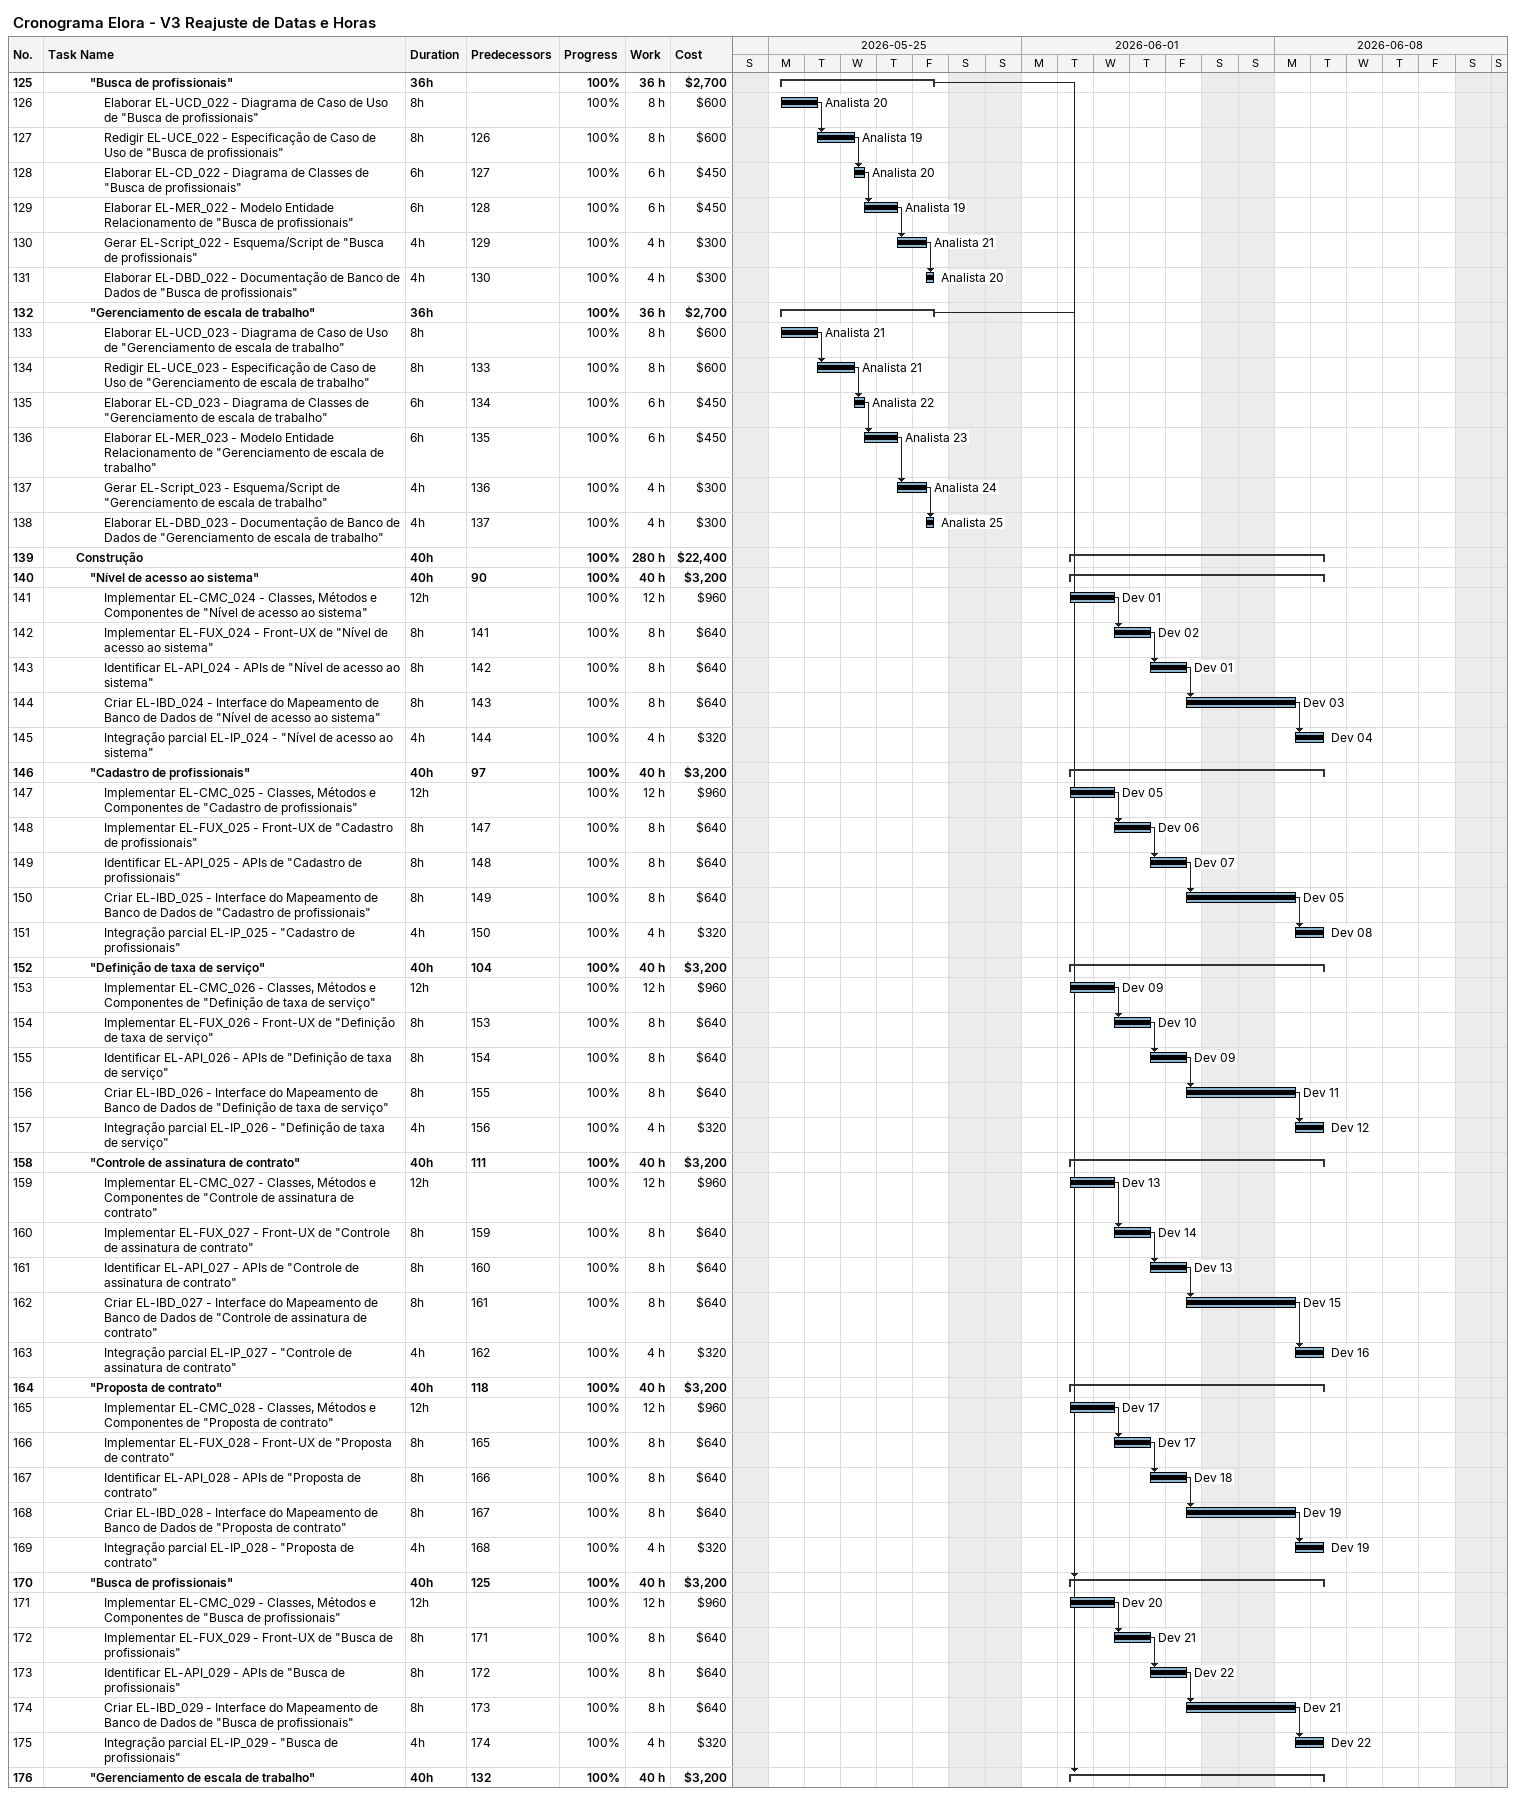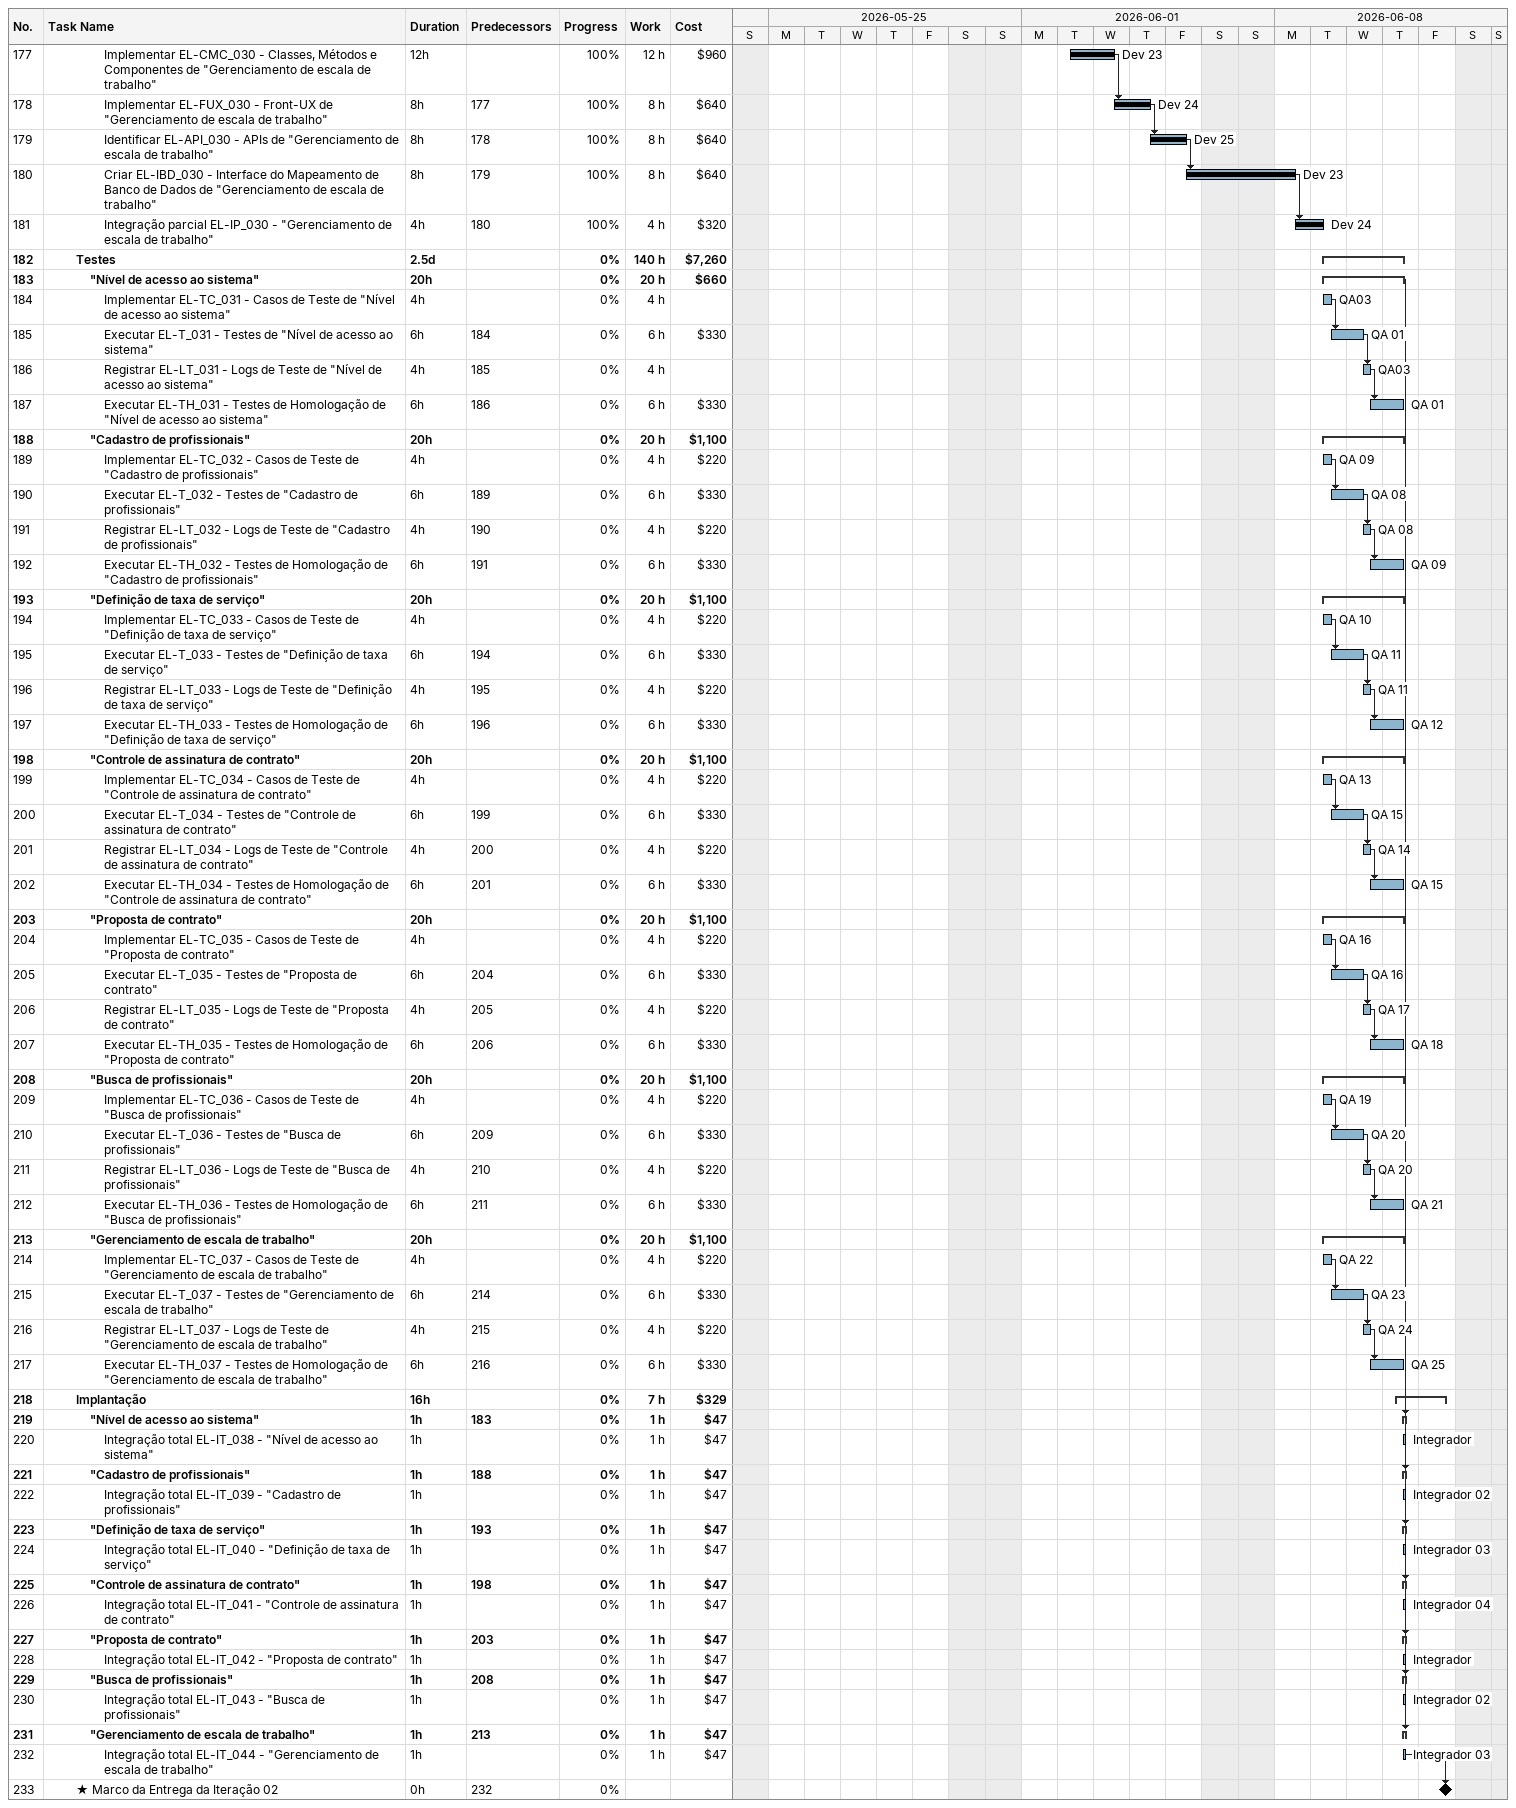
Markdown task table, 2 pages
Cronograma Elora - V3 Reajuste de Datas e Horas

| ID | Level | Task | Duration | Start | Finish | Predecessors | Resources | % complete | Work (h) | Cost ($) |
|---|---|---|---|---|---|---|---|---|---|---|
| 125 | 4 | **"Busca de profissionais"** | 36h | 2026-05-25 | 2026-05-29 |  |  | 100 | 36 | 2700 |
| 126 | 5 | Elaborar EL-UCD_022 - Diagrama de Caso de Uso de "Busca de profissionais" | 8h | 2026-05-25 | 2026-05-26 |  | Analista 20 | 100 | 8 | 600 |
| 127 | 5 | Redigir EL-UCE_022 - Especificação de Caso de Uso de "Busca de profissionais" | 8h | 2026-05-26 | 2026-05-27 | 126 | Analista 19 | 100 | 8 | 600 |
| 128 | 5 | Elaborar EL-CD_022 - Diagrama de Classes de "Busca de profissionais" | 6h | 2026-05-27 | 2026-05-27 | 127 | Analista 20 | 100 | 6 | 450 |
| 129 | 5 | Elaborar EL-MER_022 - Modelo Entidade Relacionamento de "Busca de profissionais" | 6h | 2026-05-27 | 2026-05-28 | 128 | Analista 19 | 100 | 6 | 450 |
| 130 | 5 | Gerar EL-Script_022 - Esquema/Script de "Busca de profissionais" | 4h | 2026-05-28 | 2026-05-29 | 129 | Analista 21 | 100 | 4 | 300 |
| 131 | 5 | Elaborar EL-DBD_022 - Documentação de Banco de Dados de "Busca de profissionais" | 4h | 2026-05-29 | 2026-05-29 | 130 | Analista 20 | 100 | 4 | 300 |
| 132 | 4 | **"Gerenciamento de escala de trabalho"** | 36h | 2026-05-25 | 2026-05-29 |  |  | 100 | 36 | 2700 |
| 133 | 5 | Elaborar EL-UCD_023 - Diagrama de Caso de Uso de "Gerenciamento de escala de trabalho" | 8h | 2026-05-25 | 2026-05-26 |  | Analista 21 | 100 | 8 | 600 |
| 134 | 5 | Redigir EL-UCE_023 - Especificação de Caso de Uso de "Gerenciamento de escala de trabalho" | 8h | 2026-05-26 | 2026-05-27 | 133 | Analista 21 | 100 | 8 | 600 |
| 135 | 5 | Elaborar EL-CD_023 - Diagrama de Classes de "Gerenciamento de escala de trabalho" | 6h | 2026-05-27 | 2026-05-27 | 134 | Analista 22 | 100 | 6 | 450 |
| 136 | 5 | Elaborar EL-MER_023 - Modelo Entidade Relacionamento de "Gerenciamento de escala de trabalho" | 6h | 2026-05-27 | 2026-05-28 | 135 | Analista 23 | 100 | 6 | 450 |
| 137 | 5 | Gerar EL-Script_023 - Esquema/Script de "Gerenciamento de escala de trabalho" | 4h | 2026-05-28 | 2026-05-29 | 136 | Analista 24 | 100 | 4 | 300 |
| 138 | 5 | Elaborar EL-DBD_023 - Documentação de Banco de Dados de "Gerenciamento de escala de trabalho" | 4h | 2026-05-29 | 2026-05-29 | 137 | Analista 25 | 100 | 4 | 300 |
| 139 | 3 | **Construção** | 40h | 2026-06-02 | 2026-06-09 |  |  | 100 | 280 | 22400 |
| 140 | 4 | **"Nível de acesso ao sistema"** | 40h | 2026-06-02 | 2026-06-09 | 90 |  | 100 | 40 | 3200 |
| 141 | 5 | Implementar EL-CMC_024 - Classes, Métodos e Componentes de "Nível de acesso ao sistema" | 12h | 2026-06-02 | 2026-06-03 |  | Dev 01 | 100 | 12 | 960 |
| 142 | 5 | Implementar EL-FUX_024 - Front-UX de "Nível de acesso ao sistema" | 8h | 2026-06-03 | 2026-06-04 | 141 | Dev 02 | 100 | 8 | 640 |
| 143 | 5 | Identificar EL-API_024 - APIs de "Nível de acesso ao sistema" | 8h | 2026-06-04 | 2026-06-05 | 142 | Dev 01 | 100 | 8 | 640 |
| 144 | 5 | Criar EL-IBD_024 - Interface do Mapeamento de Banco de Dados de "Nível de acesso ao sistema" | 8h | 2026-06-05 | 2026-06-08 | 143 | Dev 03 | 100 | 8 | 640 |
| 145 | 5 | Integração parcial EL-IP_024 - "Nível de acesso ao sistema" | 4h | 2026-06-08 | 2026-06-09 | 144 | Dev 04 | 100 | 4 | 320 |
| 146 | 4 | **"Cadastro de profissionais"** | 40h | 2026-06-02 | 2026-06-09 | 97 |  | 100 | 40 | 3200 |
| 147 | 5 | Implementar EL-CMC_025 - Classes, Métodos e Componentes de "Cadastro de profissionais" | 12h | 2026-06-02 | 2026-06-03 |  | Dev 05 | 100 | 12 | 960 |
| 148 | 5 | Implementar EL-FUX_025 - Front-UX de "Cadastro de profissionais" | 8h | 2026-06-03 | 2026-06-04 | 147 | Dev 06 | 100 | 8 | 640 |
| 149 | 5 | Identificar EL-API_025 - APIs de "Cadastro de profissionais" | 8h | 2026-06-04 | 2026-06-05 | 148 | Dev 07 | 100 | 8 | 640 |
| 150 | 5 | Criar EL-IBD_025 - Interface do Mapeamento de Banco de Dados de "Cadastro de profissionais" | 8h | 2026-06-05 | 2026-06-08 | 149 | Dev 05 | 100 | 8 | 640 |
| 151 | 5 | Integração parcial EL-IP_025 - "Cadastro de profissionais" | 4h | 2026-06-08 | 2026-06-09 | 150 | Dev 08 | 100 | 4 | 320 |
| 152 | 4 | **"Definição de taxa de serviço"** | 40h | 2026-06-02 | 2026-06-09 | 104 |  | 100 | 40 | 3200 |
| 153 | 5 | Implementar EL-CMC_026 - Classes, Métodos e Componentes de "Definição de taxa de serviço" | 12h | 2026-06-02 | 2026-06-03 |  | Dev 09 | 100 | 12 | 960 |
| 154 | 5 | Implementar EL-FUX_026 - Front-UX de "Definição de taxa de serviço" | 8h | 2026-06-03 | 2026-06-04 | 153 | Dev 10 | 100 | 8 | 640 |
| 155 | 5 | Identificar EL-API_026 - APIs de "Definição de taxa de serviço" | 8h | 2026-06-04 | 2026-06-05 | 154 | Dev 09 | 100 | 8 | 640 |
| 156 | 5 | Criar EL-IBD_026 - Interface do Mapeamento de Banco de Dados de "Definição de taxa de serviço" | 8h | 2026-06-05 | 2026-06-08 | 155 | Dev 11 | 100 | 8 | 640 |
| 157 | 5 | Integração parcial EL-IP_026 - "Definição de taxa de serviço" | 4h | 2026-06-08 | 2026-06-09 | 156 | Dev 12 | 100 | 4 | 320 |
| 158 | 4 | **"Controle de assinatura de contrato"** | 40h | 2026-06-02 | 2026-06-09 | 111 |  | 100 | 40 | 3200 |
| 159 | 5 | Implementar EL-CMC_027 - Classes, Métodos e Componentes de "Controle de assinatura de contrato" | 12h | 2026-06-02 | 2026-06-03 |  | Dev 13 | 100 | 12 | 960 |
| 160 | 5 | Implementar EL-FUX_027 - Front-UX de "Controle de assinatura de contrato" | 8h | 2026-06-03 | 2026-06-04 | 159 | Dev 14 | 100 | 8 | 640 |
| 161 | 5 | Identificar EL-API_027 - APIs de "Controle de assinatura de contrato" | 8h | 2026-06-04 | 2026-06-05 | 160 | Dev 13 | 100 | 8 | 640 |
| 162 | 5 | Criar EL-IBD_027 - Interface do Mapeamento de Banco de Dados de "Controle de assinatura de contrato" | 8h | 2026-06-05 | 2026-06-08 | 161 | Dev 15 | 100 | 8 | 640 |
| 163 | 5 | Integração parcial EL-IP_027 - "Controle de assinatura de contrato" | 4h | 2026-06-08 | 2026-06-09 | 162 | Dev 16 | 100 | 4 | 320 |
| 164 | 4 | **"Proposta de contrato"** | 40h | 2026-06-02 | 2026-06-09 | 118 |  | 100 | 40 | 3200 |
| 165 | 5 | Implementar EL-CMC_028 - Classes, Métodos e Componentes de "Proposta de contrato" | 12h | 2026-06-02 | 2026-06-03 |  | Dev 17 | 100 | 12 | 960 |
| 166 | 5 | Implementar EL-FUX_028 - Front-UX de "Proposta de contrato" | 8h | 2026-06-03 | 2026-06-04 | 165 | Dev 17 | 100 | 8 | 640 |
| 167 | 5 | Identificar EL-API_028 - APIs de "Proposta de contrato" | 8h | 2026-06-04 | 2026-06-05 | 166 | Dev 18 | 100 | 8 | 640 |
| 168 | 5 | Criar EL-IBD_028 - Interface do Mapeamento de Banco de Dados de "Proposta de contrato" | 8h | 2026-06-05 | 2026-06-08 | 167 | Dev 19 | 100 | 8 | 640 |
| 169 | 5 | Integração parcial EL-IP_028 - "Proposta de contrato" | 4h | 2026-06-08 | 2026-06-09 | 168 | Dev 19 | 100 | 4 | 320 |
| 170 | 4 | **"Busca de profissionais"** | 40h | 2026-06-02 | 2026-06-09 | 125 |  | 100 | 40 | 3200 |
| 171 | 5 | Implementar EL-CMC_029 - Classes, Métodos e Componentes de "Busca de profissionais" | 12h | 2026-06-02 | 2026-06-03 |  | Dev 20 | 100 | 12 | 960 |
| 172 | 5 | Implementar EL-FUX_029 - Front-UX de "Busca de profissionais" | 8h | 2026-06-03 | 2026-06-04 | 171 | Dev 21 | 100 | 8 | 640 |
| 173 | 5 | Identificar EL-API_029 - APIs de "Busca de profissionais" | 8h | 2026-06-04 | 2026-06-05 | 172 | Dev 22 | 100 | 8 | 640 |
| 174 | 5 | Criar EL-IBD_029 - Interface do Mapeamento de Banco de Dados de "Busca de profissionais" | 8h | 2026-06-05 | 2026-06-08 | 173 | Dev 21 | 100 | 8 | 640 |
| 175 | 5 | Integração parcial EL-IP_029 - "Busca de profissionais" | 4h | 2026-06-08 | 2026-06-09 | 174 | Dev 22 | 100 | 4 | 320 |
| 176 | 4 | **"Gerenciamento de escala de trabalho"** | 40h | 2026-06-02 | 2026-06-09 | 132 |  | 100 | 40 | 3200 |
| 177 | 5 | Implementar EL-CMC_030 - Classes, Métodos e Componentes de "Gerenciamento de escala de trabalho" | 12h | 2026-06-02 | 2026-06-03 |  | Dev 23 | 100 | 12 | 960 |
| 178 | 5 | Implementar EL-FUX_030 - Front-UX de "Gerenciamento de escala de trabalho" | 8h | 2026-06-03 | 2026-06-04 | 177 | Dev 24 | 100 | 8 | 640 |
| 179 | 5 | Identificar EL-API_030 - APIs de "Gerenciamento de escala de trabalho" | 8h | 2026-06-04 | 2026-06-05 | 178 | Dev 25 | 100 | 8 | 640 |
| 180 | 5 | Criar EL-IBD_030 - Interface do Mapeamento de Banco de Dados de "Gerenciamento de escala de trabalho" | 8h | 2026-06-05 | 2026-06-08 | 179 | Dev 23 | 100 | 8 | 640 |
| 181 | 5 | Integração parcial EL-IP_030 - "Gerenciamento de escala de trabalho" | 4h | 2026-06-08 | 2026-06-09 | 180 | Dev 24 | 100 | 4 | 320 |
| 182 | 3 | **Testes** | 2.5d | 2026-06-09 | 2026-06-11 |  |  | 0 | 140 | 7260 |
| 183 | 4 | **"Nível de acesso ao sistema"** | 20h | 2026-06-09 | 2026-06-11 |  |  | 0 | 20 | 660 |
| 184 | 5 | Implementar EL-TC_031 - Casos de Teste de "Nível de acesso ao sistema" | 4h | 2026-06-09 | 2026-06-09 |  | QA03 | 0 | 4 |  |
| 185 | 5 | Executar EL-T_031 - Testes de "Nível de acesso ao sistema" | 6h | 2026-06-09 | 2026-06-10 | 184 | QA 01 | 0 | 6 | 330 |
| 186 | 5 | Registrar EL-LT_031 - Logs de Teste de "Nível de acesso ao sistema" | 4h | 2026-06-10 | 2026-06-10 | 185 | QA03 | 0 | 4 |  |
| 187 | 5 | Executar EL-TH_031 - Testes de Homologação de "Nível de acesso ao sistema" | 6h | 2026-06-10 | 2026-06-11 | 186 | QA 01 | 0 | 6 | 330 |
| 188 | 4 | **"Cadastro de profissionais"** | 20h | 2026-06-09 | 2026-06-11 |  |  | 0 | 20 | 1100 |
| 189 | 5 | Implementar EL-TC_032 - Casos de Teste de "Cadastro de profissionais" | 4h | 2026-06-09 | 2026-06-09 |  | QA 09 | 0 | 4 | 220 |
| 190 | 5 | Executar EL-T_032 - Testes de "Cadastro de profissionais" | 6h | 2026-06-09 | 2026-06-10 | 189 | QA 08 | 0 | 6 | 330 |
| 191 | 5 | Registrar EL-LT_032 - Logs de Teste de "Cadastro de profissionais" | 4h | 2026-06-10 | 2026-06-10 | 190 | QA 08 | 0 | 4 | 220 |
| 192 | 5 | Executar EL-TH_032 - Testes de Homologação de "Cadastro de profissionais" | 6h | 2026-06-10 | 2026-06-11 | 191 | QA 09 | 0 | 6 | 330 |
| 193 | 4 | **"Definição de taxa de serviço"** | 20h | 2026-06-09 | 2026-06-11 |  |  | 0 | 20 | 1100 |
| 194 | 5 | Implementar EL-TC_033 - Casos de Teste de "Definição de taxa de serviço" | 4h | 2026-06-09 | 2026-06-09 |  | QA 10 | 0 | 4 | 220 |
| 195 | 5 | Executar EL-T_033 - Testes de "Definição de taxa de serviço" | 6h | 2026-06-09 | 2026-06-10 | 194 | QA 11 | 0 | 6 | 330 |
| 196 | 5 | Registrar EL-LT_033 - Logs de Teste de "Definição de taxa de serviço" | 4h | 2026-06-10 | 2026-06-10 | 195 | QA 11 | 0 | 4 | 220 |
| 197 | 5 | Executar EL-TH_033 - Testes de Homologação de "Definição de taxa de serviço" | 6h | 2026-06-10 | 2026-06-11 | 196 | QA 12 | 0 | 6 | 330 |
| 198 | 4 | **"Controle de assinatura de contrato"** | 20h | 2026-06-09 | 2026-06-11 |  |  | 0 | 20 | 1100 |
| 199 | 5 | Implementar EL-TC_034 - Casos de Teste de "Controle de assinatura de contrato" | 4h | 2026-06-09 | 2026-06-09 |  | QA 13 | 0 | 4 | 220 |
| 200 | 5 | Executar EL-T_034 - Testes de "Controle de assinatura de contrato" | 6h | 2026-06-09 | 2026-06-10 | 199 | QA 15 | 0 | 6 | 330 |
| 201 | 5 | Registrar EL-LT_034 - Logs de Teste de "Controle de assinatura de contrato" | 4h | 2026-06-10 | 2026-06-10 | 200 | QA 14 | 0 | 4 | 220 |
| 202 | 5 | Executar EL-TH_034 - Testes de Homologação de "Controle de assinatura de contrato" | 6h | 2026-06-10 | 2026-06-11 | 201 | QA 15 | 0 | 6 | 330 |
| 203 | 4 | **"Proposta de contrato"** | 20h | 2026-06-09 | 2026-06-11 |  |  | 0 | 20 | 1100 |
| 204 | 5 | Implementar EL-TC_035 - Casos de Teste de "Proposta de contrato" | 4h | 2026-06-09 | 2026-06-09 |  | QA 16 | 0 | 4 | 220 |
| 205 | 5 | Executar EL-T_035 - Testes de "Proposta de contrato" | 6h | 2026-06-09 | 2026-06-10 | 204 | QA 16 | 0 | 6 | 330 |
| 206 | 5 | Registrar EL-LT_035 - Logs de Teste de "Proposta de contrato" | 4h | 2026-06-10 | 2026-06-10 | 205 | QA 17 | 0 | 4 | 220 |
| 207 | 5 | Executar EL-TH_035 - Testes de Homologação de "Proposta de contrato" | 6h | 2026-06-10 | 2026-06-11 | 206 | QA 18 | 0 | 6 | 330 |
| 208 | 4 | **"Busca de profissionais"** | 20h | 2026-06-09 | 2026-06-11 |  |  | 0 | 20 | 1100 |
| 209 | 5 | Implementar EL-TC_036 - Casos de Teste de "Busca de profissionais" | 4h | 2026-06-09 | 2026-06-09 |  | QA 19 | 0 | 4 | 220 |
| 210 | 5 | Executar EL-T_036 - Testes de "Busca de profissionais" | 6h | 2026-06-09 | 2026-06-10 | 209 | QA 20 | 0 | 6 | 330 |
| 211 | 5 | Registrar EL-LT_036 - Logs de Teste de "Busca de profissionais" | 4h | 2026-06-10 | 2026-06-10 | 210 | QA 20 | 0 | 4 | 220 |
| 212 | 5 | Executar EL-TH_036 - Testes de Homologação de "Busca de profissionais" | 6h | 2026-06-10 | 2026-06-11 | 211 | QA 21 | 0 | 6 | 330 |
| 213 | 4 | **"Gerenciamento de escala de trabalho"** | 20h | 2026-06-09 | 2026-06-11 |  |  | 0 | 20 | 1100 |
| 214 | 5 | Implementar EL-TC_037 - Casos de Teste de "Gerenciamento de escala de trabalho" | 4h | 2026-06-09 | 2026-06-09 |  | QA 22 | 0 | 4 | 220 |
| 215 | 5 | Executar EL-T_037 - Testes de "Gerenciamento de escala de trabalho" | 6h | 2026-06-09 | 2026-06-10 | 214 | QA 23 | 0 | 6 | 330 |
| 216 | 5 | Registrar EL-LT_037 - Logs de Teste de "Gerenciamento de escala de trabalho" | 4h | 2026-06-10 | 2026-06-10 | 215 | QA 24 | 0 | 4 | 220 |
| 217 | 5 | Executar EL-TH_037 - Testes de Homologação de "Gerenciamento de escala de trabalho" | 6h | 2026-06-10 | 2026-06-11 | 216 | QA 25 | 0 | 6 | 330 |
| 218 | 3 | **Implantação** | 16h | 2026-06-11 | 2026-06-12 |  |  | 0 | 7 | 329 |
| 219 | 4 | **"Nível de acesso ao sistema"** | 1h | 2026-06-11 | 2026-06-11 | 183 |  | 0 | 1 | 47 |
| 220 | 5 | Integração total EL-IT_038 - "Nível de acesso ao sistema" | 1h | 2026-06-11 | 2026-06-11 |  | Integrador | 0 | 1 | 47 |
| 221 | 4 | **"Cadastro de profissionais"** | 1h | 2026-06-11 | 2026-06-11 | 188 |  | 0 | 1 | 47 |
| 222 | 5 | Integração total EL-IT_039 - "Cadastro de profissionais" | 1h | 2026-06-11 | 2026-06-11 |  | Integrador 02 | 0 | 1 | 47 |
| 223 | 4 | **"Definição de taxa de serviço"** | 1h | 2026-06-11 | 2026-06-11 | 193 |  | 0 | 1 | 47 |
| 224 | 5 | Integração total EL-IT_040 - "Definição de taxa de serviço" | 1h | 2026-06-11 | 2026-06-11 |  | Integrador 03 | 0 | 1 | 47 |
| 225 | 4 | **"Controle de assinatura de contrato"** | 1h | 2026-06-11 | 2026-06-11 | 198 |  | 0 | 1 | 47 |
| 226 | 5 | Integração total EL-IT_041 - "Controle de assinatura de contrato" | 1h | 2026-06-11 | 2026-06-11 |  | Integrador 04 | 0 | 1 | 47 |
| 227 | 4 | **"Proposta de contrato"** | 1h | 2026-06-11 | 2026-06-11 | 203 |  | 0 | 1 | 47 |
| 228 | 5 | Integração total EL-IT_042 - "Proposta de contrato" | 1h | 2026-06-11 | 2026-06-11 |  | Integrador | 0 | 1 | 47 |
| 229 | 4 | **"Busca de profissionais"** | 1h | 2026-06-11 | 2026-06-11 | 208 |  | 0 | 1 | 47 |
| 230 | 5 | Integração total EL-IT_043 - "Busca de profissionais" | 1h | 2026-06-11 | 2026-06-11 |  | Integrador 02 | 0 | 1 | 47 |
| 231 | 4 | **"Gerenciamento de escala de trabalho"** | 1h | 2026-06-11 | 2026-06-11 | 213 |  | 0 | 1 | 47 |
| 232 | 5 | Integração total EL-IT_044 - "Gerenciamento de escala de trabalho" | 1h | 2026-06-11 | 2026-06-11 |  | Integrador 03 | 0 | 1 | 47 |
| 233 | 3 | ★ Marco da Entrega da Iteração 02 | 0h | 2026-06-12 | 2026-06-12 | 232 |  | 0 |  |  |
